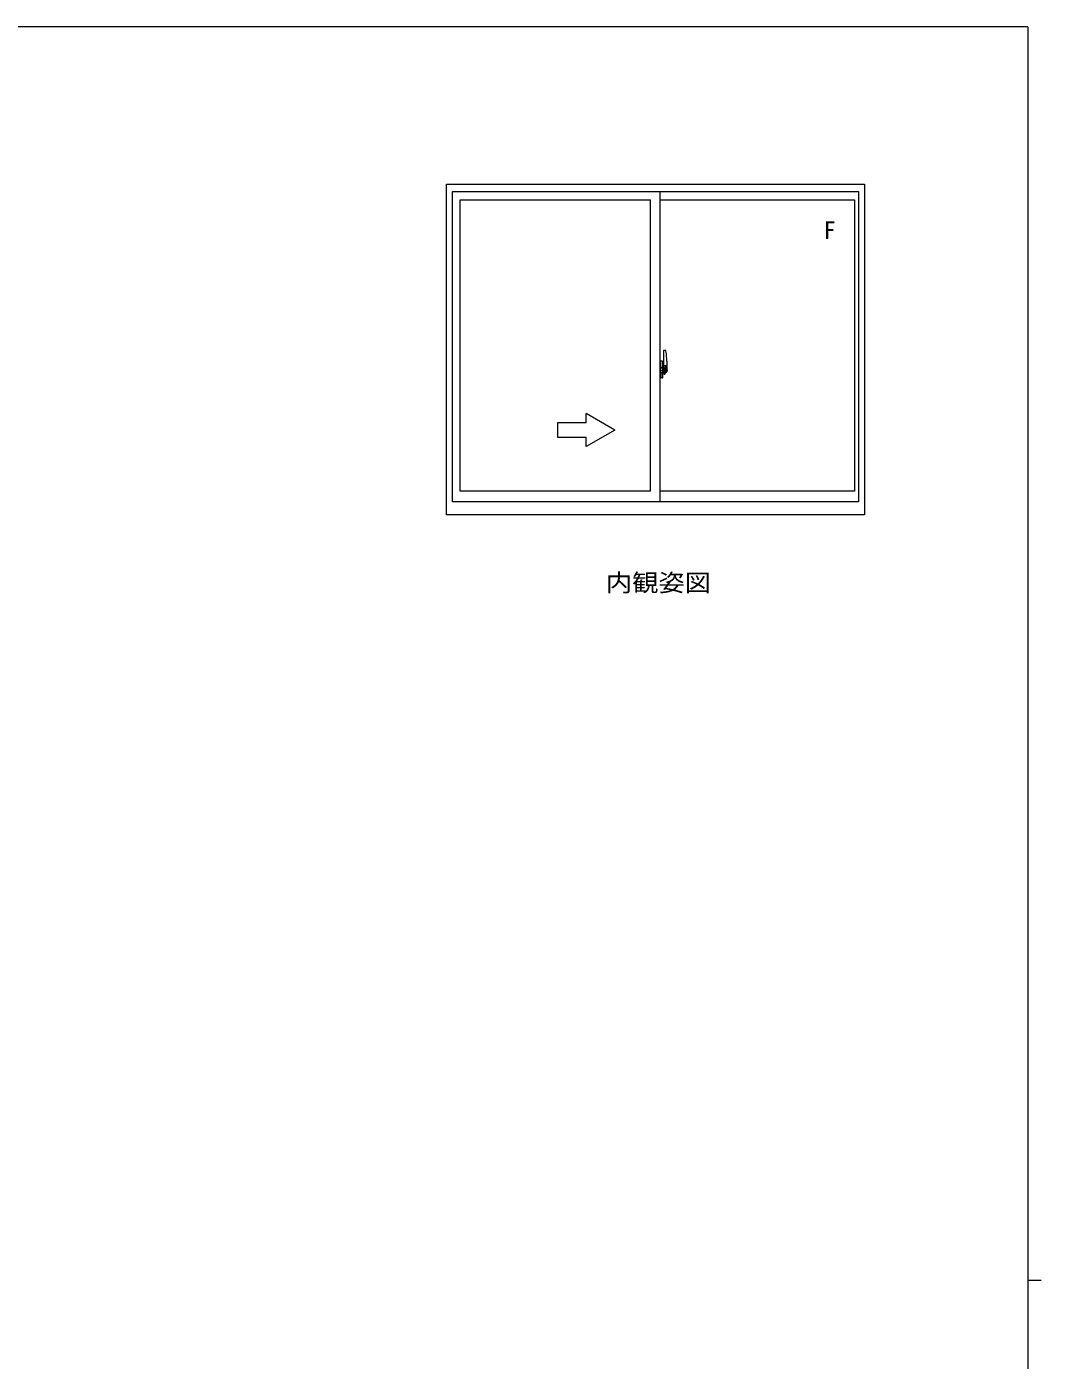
# Model space of a CAD drawing. Units: millimetres on the paper. Extents: x -420 to 373, y -297 to 267.
# Drawn here: x 142.7 to 355.1, y -14.9 to 264.4 of the extents above; entities that cross this region are included whole.
import ezdxf
from ezdxf.enums import TextEntityAlignment as Align

# ---------------------------------------------------------------- set-up
doc = ezdxf.new("R2010")
doc.units = ezdxf.units.MM
doc.linetypes.add('CHAIN2', pattern=[12, 9, -1, 1, -1])
doc.layers.add('0-1_YKK_ZWAK', color=7, linetype='Continuous', lineweight=9)
doc.layers.add('0-5_YKK_A1', color=4, linetype='Continuous', lineweight=9)
doc.layers.add('0-2_USER1', color=3, linetype='Continuous')
doc.styles.add('ＭＳ ゴシック', font='')
doc.styles.get('ＭＳ ゴシック').set_extended_font_data('MS Gothic')

msp = doc.modelspace()

# ---------------------------------------------------------------- linework, layer by layer
at = {"layer": '0-1_YKK_ZWAK'}
for p, q in [((352.3, 264.4), (-417.7, 264.4)), ((352.3, 264.4), (352.3, -260.6)), ((352.3, 1.9), (355.1, 1.9))]:
    msp.add_line(p, q, dxfattribs=at)
at = {"layer": '0-5_YKK_A1'}
for p, q in [((230.559, 162.161), (230.559, 231.411)), ((230.559, 231.411), (318.059, 231.411)), ((231.809, 164.911), (231.809, 229.911)), ((231.809, 229.911), (316.809, 229.911)), ((275.309, 164.911), (275.309, 229.911)), ((316.809, 229.911), (316.809, 164.911)), ((318.059, 231.411), (318.059, 162.161)), ((233.409, 167.111), (233.409, 228.161)), ((233.409, 228.161), (273.309, 228.161)), ((273.309, 167.111), (273.309, 228.161)), ((275.309, 228.161), (315.959, 228.161)), ((315.959, 228.161), (315.959, 167.111)), ((276.009, 196.56), (276.009, 193.301)), ((276.468, 196.57), (276.034, 196.586)), ((275.734, 194.322), (275.309, 194.336)), ((275.309, 194.336), (275.309, 190.836)), ((275.309, 192.724), (275.324, 192.724)), ((275.324, 192.946), (275.324, 191.877)), ((275.324, 192.946), (275.324, 192.94)), ((275.339, 192.96), (275.799, 192.944)), ((275.444, 193.076), (275.444, 193.006)), ((275.469, 193.101), (275.629, 193.101)), ((275.629, 192.981), (275.469, 192.981)), ((275.654, 193.076), (275.654, 193.006)), ((275.734, 194.322), (275.734, 193.336)), ((275.734, 194.291), (275.734, 193.336)), ((275.759, 194.291), (275.734, 194.291)), ((275.734, 193.336), (275.859, 193.332)), ((275.734, 193.336), (275.859, 193.336)), ((275.759, 194.316), (275.759, 193.361)), ((275.759, 194.316), (275.834, 194.316)), ((275.759, 193.361), (275.884, 193.361)), ((275.824, 192.92), (275.824, 191.903)), ((275.835, 192.921), (275.835, 192.252)), ((275.859, 193.336), (275.859, 193.361)), ((275.884, 194.266), (275.884, 193.361)), ((275.884, 192.994), (275.884, 193.307)), ((275.984, 193.16), (275.884, 193.161)), ((276.009, 193.341), (276.009, 192.782)), ((276.009, 193.301), (276.024, 193.301)), ((276.009, 192.782), (276.009, 193.135)), ((276.009, 192.844), (276.009, 193.079)), ((276.009, 192.886), (276.084, 192.886)), ((276.024, 193.301), (276.024, 193.004)), ((276.024, 193.004), (276.199, 193.004)), ((276.084, 193.176), (276.084, 193.226)), ((276.084, 193.004), (276.084, 192.782)), ((276.121, 193.454), (276.509, 193.454)), ((276.484, 193.381), (276.121, 193.381)), ((276.184, 192.559), (276.184, 192.757)), ((276.199, 193.004), (276.199, 192.186)), ((276.484, 192.402), (276.484, 193.381)), ((276.509, 192.394), (276.509, 193.454)), ((276.709, 194.316), (276.709, 192.099)), ((275.309, 192.399), (275.324, 192.399)), ((275.799, 191.879), (275.339, 191.862)), ((275.359, 191.986), (275.359, 191.929)), ((275.384, 192.011), (275.734, 192.011)), ((275.734, 191.904), (275.384, 191.904)), ((275.734, 191.836), (275.859, 191.841)), ((275.734, 190.881), (275.734, 191.836)), ((275.734, 191.836), (275.859, 191.836)), ((275.759, 190.881), (275.734, 190.881)), ((275.759, 191.986), (275.759, 191.929)), ((275.759, 190.856), (275.759, 191.811)), ((275.759, 191.811), (275.884, 191.811)), ((275.759, 190.856), (275.834, 190.856)), ((275.859, 191.836), (275.859, 191.811)), ((275.884, 191.866), (275.884, 192.179)), ((275.884, 192.011), (275.984, 192.013)), ((275.884, 190.906), (275.884, 191.811)), ((275.914, 192.559), (276.084, 192.559)), ((276.009, 192.038), (276.009, 192.559)), ((276.009, 192.559), (276.009, 191.761)), ((276.084, 192.559), (276.084, 191.761)), ((276.084, 192.559), (276.084, 192.559)), ((276.184, 192.559), (276.084, 192.559)), ((276.084, 192.484), (276.084, 192.559)), ((276.184, 192.484), (276.084, 192.484)), ((276.084, 192.439), (276.084, 192.484)), ((276.184, 192.439), (276.084, 192.439)), ((276.084, 192.245), (276.084, 192.439)), ((276.084, 192.415), (276.084, 192.145)), ((276.184, 192.245), (276.084, 192.245)), ((276.084, 192.191), (276.084, 192.245)), ((276.184, 192.191), (276.084, 192.191)), ((276.084, 192.186), (276.084, 192.191)), ((276.084, 192.186), (276.084, 192.056)), ((276.084, 192.145), (276.096, 192.145)), ((276.084, 192.056), (276.084, 192.043)), ((276.084, 192.043), (276.084, 191.992)), ((276.284, 191.723), (276.121, 191.723)), ((276.121, 191.648), (276.309, 191.648)), ((276.419, 191.951), (276.13, 191.951)), ((276.184, 192.673), (276.199, 192.673)), ((276.184, 192.559), (276.184, 192.559)), ((276.184, 192.484), (276.184, 192.559)), ((276.184, 192.439), (276.184, 192.484)), ((276.184, 192.245), (276.184, 192.439)), ((276.184, 192.191), (276.184, 192.245)), ((276.184, 192.186), (276.184, 192.191)), ((276.419, 192.097), (276.184, 192.097)), ((276.199, 192.221), (276.239, 192.221)), ((276.239, 192.221), (276.239, 192.186)), ((276.239, 192.214), (276.454, 192.214)), ((276.309, 191.698), (276.309, 191.648)), ((276.419, 192.145), (276.454, 192.145)), ((276.419, 191.967), (276.419, 192.097)), ((276.419, 191.951), (276.419, 191.967)), ((276.454, 192.214), (276.454, 192.042)), ((276.66, 192.049), (276.454, 192.042)), ((276.508, 192.344), (276.509, 192.391)), ((276.508, 192.355), (276.509, 192.391)), ((276.509, 192.391), (276.509, 192.394)), ((265.809, 179.911), (259.809, 183.375)), ((259.809, 181.411), (259.809, 183.375)), ((265.809, 179.911), (259.809, 176.447)), ((259.809, 176.447), (259.809, 178.411)), ((316.809, 164.911), (231.809, 164.911)), ((273.309, 167.111), (233.409, 167.111)), ((315.959, 167.111), (275.309, 167.111)), ((318.059, 162.161), (230.559, 162.161))]:
    msp.add_line(p, q, dxfattribs=at)
at = {"layer": '0-5_YKK_A1', "linetype": 'CHAIN2'}
msp.add_line((276.881, 192.411), (275.144, 192.411), dxfattribs=at)
at = {"layer": '0-5_YKK_A1'}
for points in [[(275.324, 192.946), (275.326, 192.953), (275.331, 192.959), (275.339, 192.96)], [(275.822, 192.928), (275.823, 192.924), (275.824, 192.92)], [(275.835, 192.921), (275.836, 192.921), (275.844, 192.922), (275.854, 192.928), (275.866, 192.94), (275.879, 192.967), (275.884, 192.994)], [(276.084, 192.782), (275.914, 192.782), (275.914, 192.584)], [(276.084, 193.344), (276.084, 193.004), (276.084, 192.782)], [(276.084, 192.782), (276.154, 192.775), (276.184, 192.757)], [(275.734, 191.836), (275.734, 190.851), (275.309, 190.836)], [(275.339, 191.862), (275.331, 191.864), (275.326, 191.869), (275.324, 191.877)], [(275.824, 191.903), (275.823, 191.899), (275.822, 191.894)], [(275.884, 192.179), (275.883, 192.187), (275.876, 192.216), (275.869, 192.229), (275.86, 192.241), (275.851, 192.247), (275.841, 192.251), (275.835, 192.252)], [(276.084, 192.584), (275.914, 192.584), (275.914, 192.559)], [(276.084, 192.584), (276.154, 192.577), (276.184, 192.559)], [(276.419, 192.097), (276.419, 192.186), (276.184, 192.186), (276.084, 192.186)], [(276.087, 191.976), (276.084, 191.984), (276.084, 191.992)], [(276.087, 191.976), (276.09, 191.97), (276.094, 191.964), (276.105, 191.956), (276.12, 191.951), (276.138, 191.951), (276.149, 191.953), (276.16, 191.956), (276.183, 191.966), (276.184, 191.967)], [(276.309, 191.648), (276.33, 191.679), (276.341, 191.695)], [(259.809, 181.411), (253.809, 181.411), (253.809, 178.411), (259.809, 178.411)]]:
    msp.add_lwpolyline(points, dxfattribs=at)
for centre, radius, start, end in [((276.034, 196.56), 0.025, 88, 180), ((276.466, 196.52), 0.05, 9.79346, 88), ((263.459, 194.275), 13.25, 0.17856, 9.79346), ((275.469, 193.076), 0.025, 90, 180), ((275.469, 193.006), 0.025, 180, 270), ((275.629, 193.076), 0.025, 0, 90), ((275.629, 193.006), 0.025, 270, 0), ((275.798, 192.919), 0.0254, 22.09753, 91.00793), ((275.834, 194.266), 0.05, 0, 90), ((275.859, 193.307), 0.025, 0, 88), ((275.984, 193.135), 0.025, 0, 88.99998), ((276.121, 193.341), 0.113, 90, 180), ((276.121, 193.344), 0.0375, 90, 180), ((276.484, 193.406), 0.025, 270, 0), ((275.384, 191.986), 0.025, 90, 180), ((275.384, 191.929), 0.025, 180, 270), ((275.734, 191.986), 0.025, 0, 90), ((275.734, 191.929), 0.025, 270, 0), ((275.798, 191.904), 0.0256, 269.33273, 337.56177), ((275.834, 190.906), 0.05, 270, 0), ((275.859, 191.866), 0.025, 271.99998, 0), ((275.984, 192.038), 0.025, 270.99997, 0), ((276.121, 191.761), 0.113, 180, 270), ((276.178, 192.192), 0.095, 183.2594, 273.08768), ((276.121, 191.761), 0.0375, 180, 270), ((275.598, 192.275), 0.88, 321.17381, 347.94702), ((276.284, 191.698), 0.025, 0, 90), ((275.56, 192.255), 0.933, 323.36708, 346.8425), ((275.201, 192.333), 1.307, 330.76877, 347.14854), ((275.598, 192.275), 0.88, 347.94702, 350.0179), ((275.012, 192.361), 1.472, 350.6691, 1.57924), ((275.56, 192.255), 0.933, 346.8425, 351.37085), ((275.201, 192.333), 1.307, 347.14854, 0.46379), ((275.032, 192.392), 1.476, 349.18681, 0.08105), ((276.659, 192.099), 0.05, 272, 0)]:
    msp.add_arc(centre, radius, start, end, dxfattribs=at)

# ---------------------------------------------------------------- texts
at = {"layer": '0-2_USER1', "style": 'ＭＳ ゴシック', "width": 1.1}
msp.add_text('内観姿図', height=3.666, dxfattribs=at).set_placement((263.939, 145.025), align=Align.BOTTOM_LEFT)
at = {"layer": '0-5_YKK_A1', "color": 3, "style": 'ＭＳ ゴシック'}
msp.add_text('F', height=3.666, dxfattribs=at).set_placement((309.525, 218.866), align=Align.BOTTOM_LEFT)

doc.saveas('drawing.dxf')
